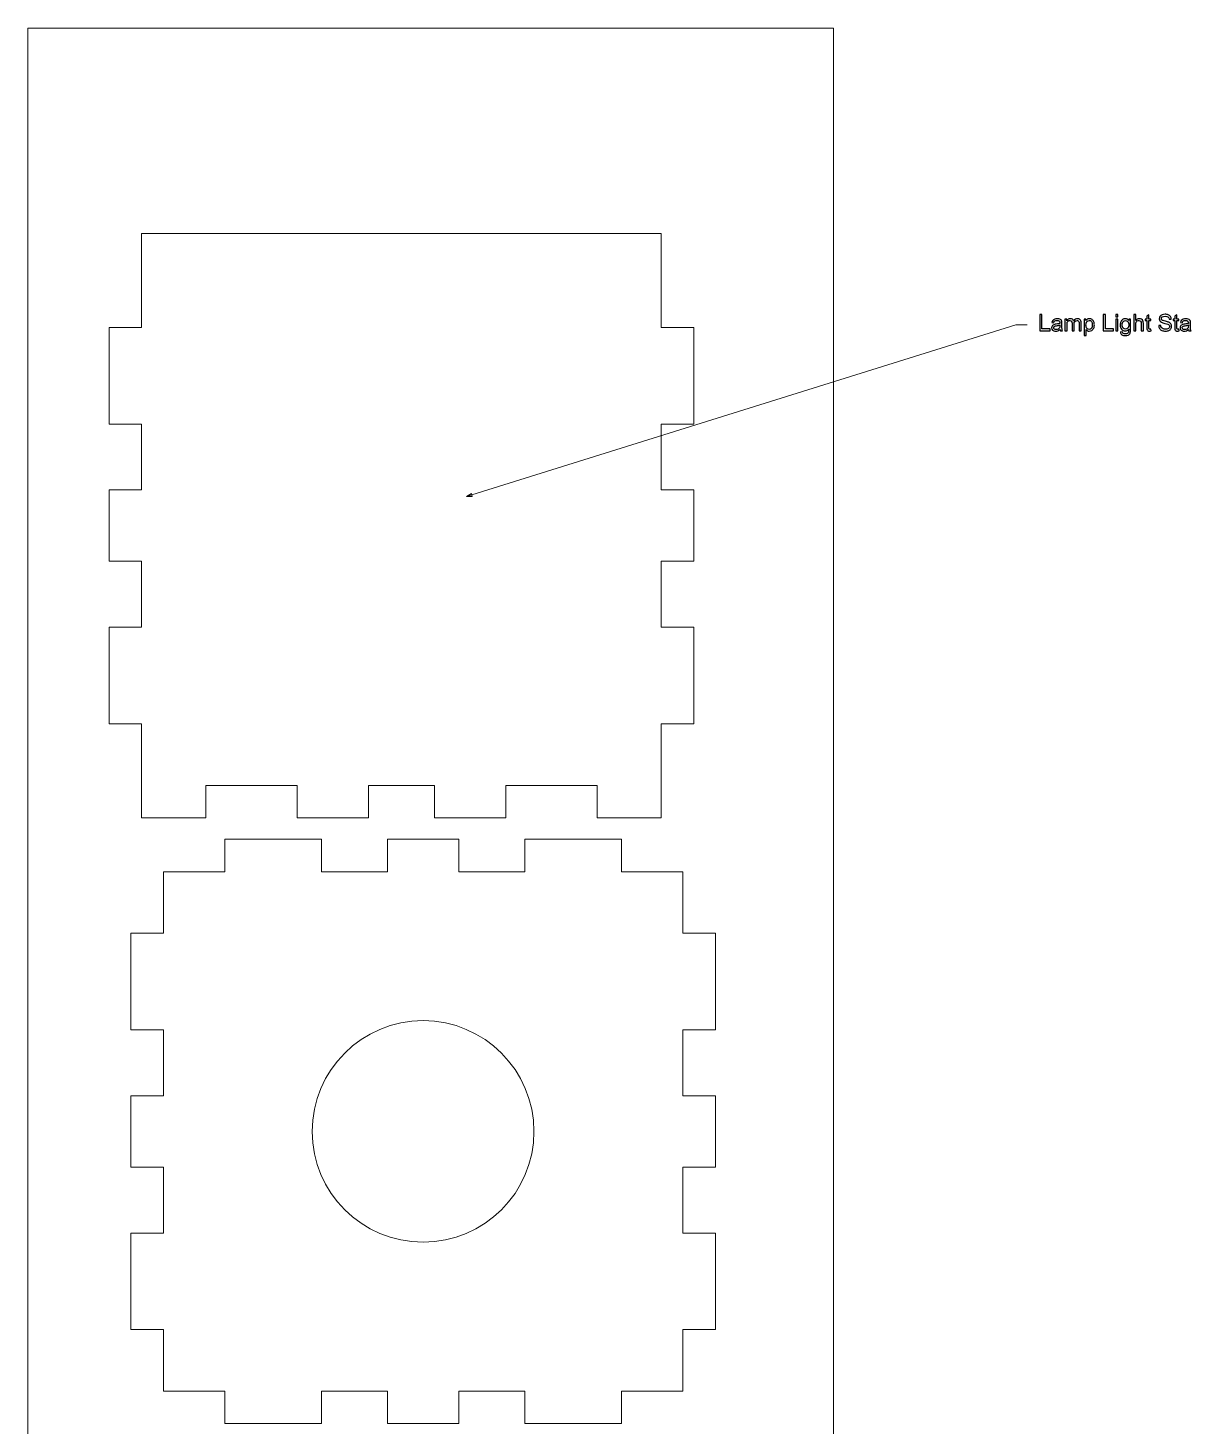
# Model space of a CAD drawing. Header units: inches. Extents: x -60.4 to -14.9, y -20.3 to 14.1.
# Drawn here: x -46.51 to -38.04, y 3.89 to 14.07 of the extents above; entities that cross this region are included whole.
import ezdxf

# ---------------------------------------------------------------- set-up
doc = ezdxf.new("R2010")
doc.units = ezdxf.units.IN
doc.header["$MEASUREMENT"] = 0
doc.layers.add('Master Desktop', color=7, linetype='Continuous', plot=False)

msp = doc.modelspace()

# ---------------------------------------------------------------- linework, layer by layer
at = {"layer": 'Master Desktop', "lineweight": 9}
msp.add_lwpolyline([(-46.51, -9.213), (-40.643, -9.213), (-40.643, 14.072), (-46.51, 14.072), (-46.51, -9.213)], close=True, dxfattribs=at)
for points, knots in [([(-45.214, 12.575), (-45.214, 12.575), (-45.682, 12.575), (-45.682, 12.575), (-45.682, 12.575), (-45.682, 12.575), (-45.682, 11.891), (-45.682, 11.891), (-45.682, 11.891), (-45.682, 11.891), (-45.918, 11.891), (-45.918, 11.891), (-45.918, 11.891), (-45.918, 11.891), (-45.918, 11.187), (-45.918, 11.187), (-45.918, 11.187), (-45.918, 11.187), (-45.682, 11.187), (-45.682, 11.187), (-45.682, 11.187), (-45.682, 11.187), (-45.682, 10.707), (-45.682, 10.707), (-45.682, 10.707), (-45.682, 10.707), (-45.918, 10.707), (-45.918, 10.707), (-45.918, 10.707), (-45.918, 10.707), (-45.918, 10.187), (-45.918, 10.187), (-45.918, 10.187), (-45.918, 10.187), (-45.682, 10.187), (-45.682, 10.187), (-45.682, 10.187), (-45.682, 10.187), (-45.682, 9.707), (-45.682, 9.707), (-45.682, 9.707), (-45.682, 9.707), (-45.918, 9.707), (-45.918, 9.707), (-45.918, 9.707), (-45.918, 9.707), (-45.918, 9.003), (-45.918, 9.003), (-45.918, 9.003), (-45.918, 9.003), (-45.682, 9.003), (-45.682, 9.003), (-45.682, 9.003), (-45.682, 9.003), (-45.682, 8.319), (-45.682, 8.319), (-45.682, 8.319), (-45.682, 8.319), (-45.214, 8.319), (-45.214, 8.319), (-45.214, 8.319), (-45.214, 8.319), (-45.214, 8.555), (-45.214, 8.555), (-45.214, 8.555), (-45.214, 8.555), (-44.55, 8.555), (-44.55, 8.555), (-44.55, 8.555), (-44.55, 8.555), (-44.55, 8.319), (-44.55, 8.319), (-44.55, 8.319), (-44.55, 8.319), (-44.03, 8.319), (-44.03, 8.319), (-44.03, 8.319), (-44.03, 8.319), (-44.03, 8.555), (-44.03, 8.555), (-44.03, 8.555), (-44.03, 8.555), (-43.55, 8.555), (-43.55, 8.555), (-43.55, 8.555), (-43.55, 8.555), (-43.55, 8.319), (-43.55, 8.319), (-43.55, 8.319), (-43.55, 8.319), (-43.03, 8.319), (-43.03, 8.319), (-43.03, 8.319), (-43.03, 8.319), (-43.03, 8.555), (-43.03, 8.555), (-43.03, 8.555), (-43.03, 8.555), (-42.366, 8.555), (-42.366, 8.555), (-42.366, 8.555), (-42.366, 8.555), (-42.366, 8.319), (-42.366, 8.319), (-42.366, 8.319), (-42.366, 8.319), (-41.898, 8.319), (-41.898, 8.319), (-41.898, 8.319), (-41.898, 8.319), (-41.898, 9.003), (-41.898, 9.003), (-41.898, 9.003), (-41.898, 9.003), (-41.662, 9.003), (-41.662, 9.003), (-41.662, 9.003), (-41.662, 9.003), (-41.662, 9.707), (-41.662, 9.707), (-41.662, 9.707), (-41.662, 9.707), (-41.898, 9.707), (-41.898, 9.707), (-41.898, 9.707), (-41.898, 9.707), (-41.898, 10.187), (-41.898, 10.187), (-41.898, 10.187), (-41.898, 10.187), (-41.662, 10.187), (-41.662, 10.187), (-41.662, 10.187), (-41.662, 10.187), (-41.662, 10.707), (-41.662, 10.707), (-41.662, 10.707), (-41.662, 10.707), (-41.898, 10.707), (-41.898, 10.707), (-41.898, 10.707), (-41.898, 10.707), (-41.898, 11.187), (-41.898, 11.187), (-41.898, 11.187), (-41.898, 11.187), (-41.662, 11.187), (-41.662, 11.187), (-41.662, 11.187), (-41.662, 11.187), (-41.662, 11.891), (-41.662, 11.891), (-41.662, 11.891), (-41.662, 11.891), (-41.898, 11.891), (-41.898, 11.891), (-41.898, 11.891), (-41.898, 11.891), (-41.898, 12.575), (-41.898, 12.575), (-41.898, 12.575), (-41.898, 12.575), (-42.366, 12.575), (-42.366, 12.575), (-42.366, 12.575), (-42.366, 12.575), (-45.214, 12.575), (-45.214, 12.575)], [0, 0, 0, 0, 0.023256, 0.023256, 0.023256, 0.023256, 0.046512, 0.046512, 0.046512, 0.046512, 0.069767, 0.069767, 0.069767, 0.069767, 0.093023, 0.093023, 0.093023, 0.093023, 0.116279, 0.116279, 0.116279, 0.116279, 0.139535, 0.139535, 0.139535, 0.139535, 0.162791, 0.162791, 0.162791, 0.162791, 0.186047, 0.186047, 0.186047, 0.186047, 0.209302, 0.209302, 0.209302, 0.209302, 0.232558, 0.232558, 0.232558, 0.232558, 0.255814, 0.255814, 0.255814, 0.255814, 0.27907, 0.27907, 0.27907, 0.27907, 0.302326, 0.302326, 0.302326, 0.302326, 0.325581, 0.325581, 0.325581, 0.325581, 0.348837, 0.348837, 0.348837, 0.348837, 0.372093, 0.372093, 0.372093, 0.372093, 0.395349, 0.395349, 0.395349, 0.395349, 0.418605, 0.418605, 0.418605, 0.418605, 0.44186, 0.44186, 0.44186, 0.44186, 0.465116, 0.465116, 0.465116, 0.465116, 0.488372, 0.488372, 0.488372, 0.488372, 0.511628, 0.511628, 0.511628, 0.511628, 0.534884, 0.534884, 0.534884, 0.534884, 0.55814, 0.55814, 0.55814, 0.55814, 0.581395, 0.581395, 0.581395, 0.581395, 0.604651, 0.604651, 0.604651, 0.604651, 0.627907, 0.627907, 0.627907, 0.627907, 0.651163, 0.651163, 0.651163, 0.651163, 0.674419, 0.674419, 0.674419, 0.674419, 0.697674, 0.697674, 0.697674, 0.697674, 0.72093, 0.72093, 0.72093, 0.72093, 0.744186, 0.744186, 0.744186, 0.744186, 0.767442, 0.767442, 0.767442, 0.767442, 0.790698, 0.790698, 0.790698, 0.790698, 0.813953, 0.813953, 0.813953, 0.813953, 0.837209, 0.837209, 0.837209, 0.837209, 0.860465, 0.860465, 0.860465, 0.860465, 0.883721, 0.883721, 0.883721, 0.883721, 0.906977, 0.906977, 0.906977, 0.906977, 0.930233, 0.930233, 0.930233, 0.930233, 0.953488, 0.953488, 0.953488, 0.953488, 1, 1, 1, 1]), ([(-45.524, 7.926), (-45.524, 7.926), (-45.076, 7.926), (-45.076, 7.926), (-45.076, 7.926), (-45.076, 7.926), (-45.076, 8.162), (-45.076, 8.162), (-45.076, 8.162), (-45.076, 8.162), (-44.372, 8.162), (-44.372, 8.162), (-44.372, 8.162), (-44.372, 8.162), (-44.372, 7.926), (-44.372, 7.926), (-44.372, 7.926), (-44.372, 7.926), (-43.892, 7.926), (-43.892, 7.926), (-43.892, 7.926), (-43.892, 7.926), (-43.892, 8.162), (-43.892, 8.162), (-43.892, 8.162), (-43.892, 8.162), (-43.372, 8.162), (-43.372, 8.162), (-43.372, 8.162), (-43.372, 8.162), (-43.372, 7.926), (-43.372, 7.926), (-43.372, 7.926), (-43.372, 7.926), (-42.892, 7.926), (-42.892, 7.926), (-42.892, 7.926), (-42.892, 7.926), (-42.892, 8.162), (-42.892, 8.162), (-42.892, 8.162), (-42.892, 8.162), (-42.188, 8.162), (-42.188, 8.162), (-42.188, 8.162), (-42.188, 8.162), (-42.188, 7.926), (-42.188, 7.926), (-42.188, 7.926), (-42.188, 7.926), (-41.74, 7.926), (-41.74, 7.926), (-41.74, 7.926), (-41.74, 7.926), (-41.74, 7.478), (-41.74, 7.478), (-41.74, 7.478), (-41.74, 7.478), (-41.504, 7.478), (-41.504, 7.478), (-41.504, 7.478), (-41.504, 7.478), (-41.504, 6.774), (-41.504, 6.774), (-41.504, 6.774), (-41.504, 6.774), (-41.74, 6.774), (-41.74, 6.774), (-41.74, 6.774), (-41.74, 6.774), (-41.74, 6.294), (-41.74, 6.294), (-41.74, 6.294), (-41.74, 6.294), (-41.504, 6.294), (-41.504, 6.294), (-41.504, 6.294), (-41.504, 6.294), (-41.504, 5.774), (-41.504, 5.774), (-41.504, 5.774), (-41.504, 5.774), (-41.74, 5.774), (-41.74, 5.774), (-41.74, 5.774), (-41.74, 5.774), (-41.74, 5.294), (-41.74, 5.294), (-41.74, 5.294), (-41.74, 5.294), (-41.504, 5.294), (-41.504, 5.294), (-41.504, 5.294), (-41.504, 5.294), (-41.504, 4.59), (-41.504, 4.59), (-41.504, 4.59), (-41.504, 4.59), (-41.74, 4.59), (-41.74, 4.59), (-41.74, 4.59), (-41.74, 4.59), (-41.74, 4.142), (-41.74, 4.142), (-41.74, 4.142), (-41.74, 4.142), (-42.188, 4.142), (-42.188, 4.142), (-42.188, 4.142), (-42.188, 4.142), (-42.188, 3.906), (-42.188, 3.906), (-42.188, 3.906), (-42.188, 3.906), (-42.892, 3.906), (-42.892, 3.906), (-42.892, 3.906), (-42.892, 3.906), (-42.892, 4.142), (-42.892, 4.142), (-42.892, 4.142), (-42.892, 4.142), (-43.372, 4.142), (-43.372, 4.142), (-43.372, 4.142), (-43.372, 4.142), (-43.372, 3.906), (-43.372, 3.906), (-43.372, 3.906), (-43.372, 3.906), (-43.892, 3.906), (-43.892, 3.906), (-43.892, 3.906), (-43.892, 3.906), (-43.892, 4.142), (-43.892, 4.142), (-43.892, 4.142), (-43.892, 4.142), (-44.372, 4.142), (-44.372, 4.142), (-44.372, 4.142), (-44.372, 4.142), (-44.372, 3.906), (-44.372, 3.906), (-44.372, 3.906), (-44.372, 3.906), (-45.076, 3.906), (-45.076, 3.906), (-45.076, 3.906), (-45.076, 3.906), (-45.076, 4.142), (-45.076, 4.142), (-45.076, 4.142), (-45.076, 4.142), (-45.524, 4.142), (-45.524, 4.142), (-45.524, 4.142), (-45.524, 4.142), (-45.524, 4.59), (-45.524, 4.59), (-45.524, 4.59), (-45.524, 4.59), (-45.76, 4.59), (-45.76, 4.59), (-45.76, 4.59), (-45.76, 4.59), (-45.76, 5.294), (-45.76, 5.294), (-45.76, 5.294), (-45.76, 5.294), (-45.524, 5.294), (-45.524, 5.294), (-45.524, 5.294), (-45.524, 5.294), (-45.524, 5.774), (-45.524, 5.774), (-45.524, 5.774), (-45.524, 5.774), (-45.76, 5.774), (-45.76, 5.774), (-45.76, 5.774), (-45.76, 5.774), (-45.76, 6.294), (-45.76, 6.294), (-45.76, 6.294), (-45.76, 6.294), (-45.524, 6.294), (-45.524, 6.294), (-45.524, 6.294), (-45.524, 6.294), (-45.524, 6.774), (-45.524, 6.774), (-45.524, 6.774), (-45.524, 6.774), (-45.76, 6.774), (-45.76, 6.774), (-45.76, 6.774), (-45.76, 6.774), (-45.76, 7.478), (-45.76, 7.478), (-45.76, 7.478), (-45.76, 7.478), (-45.524, 7.478), (-45.524, 7.478), (-45.524, 7.478), (-45.524, 7.478), (-45.524, 7.926), (-45.524, 7.926)], [0, 0, 0, 0, 0.018868, 0.018868, 0.018868, 0.018868, 0.037736, 0.037736, 0.037736, 0.037736, 0.056604, 0.056604, 0.056604, 0.056604, 0.075472, 0.075472, 0.075472, 0.075472, 0.09434, 0.09434, 0.09434, 0.09434, 0.113208, 0.113208, 0.113208, 0.113208, 0.132075, 0.132075, 0.132075, 0.132075, 0.150943, 0.150943, 0.150943, 0.150943, 0.169811, 0.169811, 0.169811, 0.169811, 0.188679, 0.188679, 0.188679, 0.188679, 0.207547, 0.207547, 0.207547, 0.207547, 0.226415, 0.226415, 0.226415, 0.226415, 0.245283, 0.245283, 0.245283, 0.245283, 0.264151, 0.264151, 0.264151, 0.264151, 0.283019, 0.283019, 0.283019, 0.283019, 0.301887, 0.301887, 0.301887, 0.301887, 0.320755, 0.320755, 0.320755, 0.320755, 0.339623, 0.339623, 0.339623, 0.339623, 0.358491, 0.358491, 0.358491, 0.358491, 0.377358, 0.377358, 0.377358, 0.377358, 0.396226, 0.396226, 0.396226, 0.396226, 0.415094, 0.415094, 0.415094, 0.415094, 0.433962, 0.433962, 0.433962, 0.433962, 0.45283, 0.45283, 0.45283, 0.45283, 0.471698, 0.471698, 0.471698, 0.471698, 0.490566, 0.490566, 0.490566, 0.490566, 0.509434, 0.509434, 0.509434, 0.509434, 0.528302, 0.528302, 0.528302, 0.528302, 0.54717, 0.54717, 0.54717, 0.54717, 0.566038, 0.566038, 0.566038, 0.566038, 0.584906, 0.584906, 0.584906, 0.584906, 0.603774, 0.603774, 0.603774, 0.603774, 0.622642, 0.622642, 0.622642, 0.622642, 0.641509, 0.641509, 0.641509, 0.641509, 0.660377, 0.660377, 0.660377, 0.660377, 0.679245, 0.679245, 0.679245, 0.679245, 0.698113, 0.698113, 0.698113, 0.698113, 0.716981, 0.716981, 0.716981, 0.716981, 0.735849, 0.735849, 0.735849, 0.735849, 0.754717, 0.754717, 0.754717, 0.754717, 0.773585, 0.773585, 0.773585, 0.773585, 0.792453, 0.792453, 0.792453, 0.792453, 0.811321, 0.811321, 0.811321, 0.811321, 0.830189, 0.830189, 0.830189, 0.830189, 0.849057, 0.849057, 0.849057, 0.849057, 0.867925, 0.867925, 0.867925, 0.867925, 0.886792, 0.886792, 0.886792, 0.886792, 0.90566, 0.90566, 0.90566, 0.90566, 0.924528, 0.924528, 0.924528, 0.924528, 0.943396, 0.943396, 0.943396, 0.943396, 0.962264, 0.962264, 0.962264, 0.962264, 1, 1, 1, 1]), ([(-42.825, 6.034), (-42.825, 6.479), (-43.187, 6.841), (-43.632, 6.841), (-43.632, 6.841), (-44.078, 6.841), (-44.44, 6.479), (-44.44, 6.034), (-44.44, 6.034), (-44.44, 5.588), (-44.078, 5.227), (-43.632, 5.227), (-43.632, 5.227), (-43.187, 5.227), (-42.825, 5.588), (-42.825, 6.034), (-42.825, 6.034), (-42.825, 6.034), (-42.825, 6.034)], [0, 0, 0, 0, 0.2, 0.2, 0.2, 0.2, 0.4, 0.4, 0.4, 0.4, 0.6, 0.6, 0.6, 0.6, 1, 1, 1, 1.000004, 1.000004, 1.000004, 1.000004])]:
    msp.add_open_spline(points, degree=3, knots=knots, dxfattribs=at)
at = {"layer": 'Master Desktop', "color": 155}
for points, knots in [([(-39.142, 11.866), (-39.142, 11.866), (-39.142, 11.985), (-39.142, 11.985), (-39.142, 11.985), (-39.142, 11.985), (-39.126, 11.985), (-39.126, 11.985), (-39.126, 11.985), (-39.126, 11.985), (-39.126, 11.88), (-39.126, 11.88), (-39.126, 11.88), (-39.126, 11.88), (-39.067, 11.88), (-39.067, 11.88), (-39.067, 11.88), (-39.067, 11.88), (-39.067, 11.866), (-39.067, 11.866), (-39.067, 11.866), (-39.067, 11.866), (-39.142, 11.866), (-39.142, 11.866)], [0, 0, 0, 0, 0.142857, 0.142857, 0.142857, 0.142857, 0.285714, 0.285714, 0.285714, 0.285714, 0.428571, 0.428571, 0.428571, 0.428571, 0.571429, 0.571429, 0.571429, 0.571429, 0.714286, 0.714286, 0.714286, 0.714286, 1, 1, 1, 1]), ([(-38.994, 11.876), (-38.999, 11.872), (-39.005, 11.868), (-39.01, 11.867), (-39.01, 11.867), (-39.015, 11.865), (-39.02, 11.864), (-39.026, 11.864), (-39.026, 11.864), (-39.035, 11.864), (-39.043, 11.866), (-39.048, 11.871), (-39.048, 11.871), (-39.053, 11.875), (-39.055, 11.881), (-39.055, 11.888), (-39.055, 11.888), (-39.055, 11.893), (-39.054, 11.896), (-39.052, 11.9), (-39.052, 11.9), (-39.051, 11.903), (-39.048, 11.906), (-39.045, 11.908), (-39.045, 11.908), (-39.042, 11.91), (-39.038, 11.912), (-39.034, 11.913), (-39.034, 11.913), (-39.031, 11.914), (-39.027, 11.915), (-39.021, 11.915), (-39.021, 11.915), (-39.009, 11.917), (-39.001, 11.918), (-38.995, 11.92), (-38.995, 11.92), (-38.995, 11.922), (-38.995, 11.924), (-38.995, 11.924), (-38.995, 11.924), (-38.995, 11.93), (-38.996, 11.934), (-38.999, 11.937), (-38.999, 11.937), (-39.003, 11.94), (-39.009, 11.942), (-39.016, 11.942), (-39.016, 11.942), (-39.023, 11.942), (-39.028, 11.94), (-39.031, 11.938), (-39.031, 11.938), (-39.035, 11.936), (-39.037, 11.931), (-39.039, 11.925), (-39.039, 11.925), (-39.039, 11.925), (-39.053, 11.927), (-39.053, 11.927), (-39.053, 11.927), (-39.052, 11.933), (-39.049, 11.938), (-39.046, 11.942), (-39.046, 11.942), (-39.043, 11.946), (-39.039, 11.949), (-39.033, 11.951), (-39.033, 11.951), (-39.028, 11.953), (-39.021, 11.954), (-39.014, 11.954), (-39.014, 11.954), (-39.006, 11.954), (-39, 11.953), (-38.996, 11.951), (-38.996, 11.951), (-38.991, 11.95), (-38.988, 11.947), (-38.985, 11.945), (-38.985, 11.945), (-38.983, 11.942), (-38.982, 11.939), (-38.981, 11.935), (-38.981, 11.935), (-38.98, 11.932), (-38.98, 11.928), (-38.98, 11.921), (-38.98, 11.921), (-38.98, 11.921), (-38.98, 11.902), (-38.98, 11.902), (-38.98, 11.902), (-38.98, 11.888), (-38.98, 11.88), (-38.979, 11.876), (-38.979, 11.876), (-38.979, 11.872), (-38.977, 11.869), (-38.976, 11.866), (-38.976, 11.866), (-38.976, 11.866), (-38.991, 11.866), (-38.991, 11.866), (-38.991, 11.866), (-38.992, 11.869), (-38.993, 11.872), (-38.994, 11.876)], [0, 0, 0, 0, 0.035714, 0.035714, 0.035714, 0.035714, 0.071429, 0.071429, 0.071429, 0.071429, 0.107143, 0.107143, 0.107143, 0.107143, 0.142857, 0.142857, 0.142857, 0.142857, 0.178571, 0.178571, 0.178571, 0.178571, 0.214286, 0.214286, 0.214286, 0.214286, 0.25, 0.25, 0.25, 0.25, 0.285714, 0.285714, 0.285714, 0.285714, 0.321429, 0.321429, 0.321429, 0.321429, 0.357143, 0.357143, 0.357143, 0.357143, 0.392857, 0.392857, 0.392857, 0.392857, 0.428571, 0.428571, 0.428571, 0.428571, 0.464286, 0.464286, 0.464286, 0.464286, 0.5, 0.5, 0.5, 0.5, 0.535714, 0.535714, 0.535714, 0.535714, 0.571429, 0.571429, 0.571429, 0.571429, 0.607143, 0.607143, 0.607143, 0.607143, 0.642857, 0.642857, 0.642857, 0.642857, 0.678571, 0.678571, 0.678571, 0.678571, 0.714286, 0.714286, 0.714286, 0.714286, 0.75, 0.75, 0.75, 0.75, 0.785714, 0.785714, 0.785714, 0.785714, 0.821429, 0.821429, 0.821429, 0.821429, 0.857143, 0.857143, 0.857143, 0.857143, 0.892857, 0.892857, 0.892857, 0.892857, 0.928571, 0.928571, 0.928571, 0.928571, 1, 1, 1, 1]), ([(-38.958, 11.866), (-38.958, 11.866), (-38.958, 11.952), (-38.958, 11.952), (-38.958, 11.952), (-38.958, 11.952), (-38.944, 11.952), (-38.944, 11.952), (-38.944, 11.952), (-38.944, 11.952), (-38.944, 11.94), (-38.944, 11.94), (-38.944, 11.94), (-38.942, 11.944), (-38.938, 11.947), (-38.934, 11.95), (-38.934, 11.95), (-38.929, 11.953), (-38.924, 11.954), (-38.918, 11.954), (-38.918, 11.954), (-38.912, 11.954), (-38.907, 11.953), (-38.903, 11.95), (-38.903, 11.95), (-38.899, 11.947), (-38.896, 11.944), (-38.894, 11.939), (-38.894, 11.939), (-38.887, 11.949), (-38.878, 11.954), (-38.867, 11.954), (-38.867, 11.954), (-38.859, 11.954), (-38.852, 11.952), (-38.847, 11.947), (-38.847, 11.947), (-38.843, 11.942), (-38.84, 11.935), (-38.84, 11.925), (-38.84, 11.925), (-38.84, 11.925), (-38.84, 11.866), (-38.84, 11.866), (-38.84, 11.866), (-38.84, 11.866), (-38.855, 11.866), (-38.855, 11.866), (-38.855, 11.866), (-38.855, 11.866), (-38.855, 11.92), (-38.855, 11.92), (-38.855, 11.92), (-38.855, 11.926), (-38.855, 11.93), (-38.856, 11.933), (-38.856, 11.933), (-38.857, 11.935), (-38.859, 11.937), (-38.862, 11.939), (-38.862, 11.939), (-38.864, 11.94), (-38.867, 11.941), (-38.87, 11.941), (-38.87, 11.941), (-38.877, 11.941), (-38.882, 11.939), (-38.886, 11.935), (-38.886, 11.935), (-38.89, 11.931), (-38.892, 11.925), (-38.892, 11.916), (-38.892, 11.916), (-38.892, 11.916), (-38.892, 11.866), (-38.892, 11.866), (-38.892, 11.866), (-38.892, 11.866), (-38.906, 11.866), (-38.906, 11.866), (-38.906, 11.866), (-38.906, 11.866), (-38.906, 11.922), (-38.906, 11.922), (-38.906, 11.922), (-38.906, 11.928), (-38.908, 11.933), (-38.91, 11.936), (-38.91, 11.936), (-38.912, 11.94), (-38.916, 11.941), (-38.922, 11.941), (-38.922, 11.941), (-38.926, 11.941), (-38.93, 11.94), (-38.933, 11.938), (-38.933, 11.938), (-38.937, 11.936), (-38.939, 11.933), (-38.941, 11.928), (-38.941, 11.928), (-38.942, 11.924), (-38.943, 11.918), (-38.943, 11.91), (-38.943, 11.91), (-38.943, 11.91), (-38.943, 11.866), (-38.943, 11.866), (-38.943, 11.866), (-38.943, 11.866), (-38.958, 11.866), (-38.958, 11.866)], [0, 0, 0, 0, 0.034483, 0.034483, 0.034483, 0.034483, 0.068966, 0.068966, 0.068966, 0.068966, 0.103448, 0.103448, 0.103448, 0.103448, 0.137931, 0.137931, 0.137931, 0.137931, 0.172414, 0.172414, 0.172414, 0.172414, 0.206897, 0.206897, 0.206897, 0.206897, 0.241379, 0.241379, 0.241379, 0.241379, 0.275862, 0.275862, 0.275862, 0.275862, 0.310345, 0.310345, 0.310345, 0.310345, 0.344828, 0.344828, 0.344828, 0.344828, 0.37931, 0.37931, 0.37931, 0.37931, 0.413793, 0.413793, 0.413793, 0.413793, 0.448276, 0.448276, 0.448276, 0.448276, 0.482759, 0.482759, 0.482759, 0.482759, 0.517241, 0.517241, 0.517241, 0.517241, 0.551724, 0.551724, 0.551724, 0.551724, 0.586207, 0.586207, 0.586207, 0.586207, 0.62069, 0.62069, 0.62069, 0.62069, 0.655172, 0.655172, 0.655172, 0.655172, 0.689655, 0.689655, 0.689655, 0.689655, 0.724138, 0.724138, 0.724138, 0.724138, 0.758621, 0.758621, 0.758621, 0.758621, 0.793103, 0.793103, 0.793103, 0.793103, 0.827586, 0.827586, 0.827586, 0.827586, 0.862069, 0.862069, 0.862069, 0.862069, 0.896552, 0.896552, 0.896552, 0.896552, 0.931034, 0.931034, 0.931034, 0.931034, 1, 1, 1, 1]), ([(-38.819, 11.832), (-38.819, 11.832), (-38.819, 11.952), (-38.819, 11.952), (-38.819, 11.952), (-38.819, 11.952), (-38.805, 11.952), (-38.805, 11.952), (-38.805, 11.952), (-38.805, 11.952), (-38.805, 11.941), (-38.805, 11.941), (-38.805, 11.941), (-38.802, 11.945), (-38.799, 11.948), (-38.795, 11.951), (-38.795, 11.951), (-38.791, 11.953), (-38.786, 11.954), (-38.78, 11.954), (-38.78, 11.954), (-38.773, 11.954), (-38.767, 11.952), (-38.761, 11.948), (-38.761, 11.948), (-38.755, 11.944), (-38.751, 11.939), (-38.748, 11.932), (-38.748, 11.932), (-38.745, 11.925), (-38.744, 11.918), (-38.744, 11.909), (-38.744, 11.909), (-38.744, 11.901), (-38.745, 11.893), (-38.749, 11.886), (-38.749, 11.886), (-38.752, 11.879), (-38.756, 11.873), (-38.762, 11.869), (-38.762, 11.869), (-38.768, 11.866), (-38.775, 11.864), (-38.781, 11.864), (-38.781, 11.864), (-38.786, 11.864), (-38.791, 11.865), (-38.795, 11.867), (-38.795, 11.867), (-38.798, 11.869), (-38.802, 11.871), (-38.804, 11.875), (-38.804, 11.875), (-38.804, 11.875), (-38.804, 11.832), (-38.804, 11.832), (-38.804, 11.832), (-38.804, 11.832), (-38.819, 11.832), (-38.819, 11.832)], [0, 0, 0, 0, 0.0625, 0.0625, 0.0625, 0.0625, 0.125, 0.125, 0.125, 0.125, 0.1875, 0.1875, 0.1875, 0.1875, 0.25, 0.25, 0.25, 0.25, 0.3125, 0.3125, 0.3125, 0.3125, 0.375, 0.375, 0.375, 0.375, 0.4375, 0.4375, 0.4375, 0.4375, 0.5, 0.5, 0.5, 0.5, 0.5625, 0.5625, 0.5625, 0.5625, 0.625, 0.625, 0.625, 0.625, 0.6875, 0.6875, 0.6875, 0.6875, 0.75, 0.75, 0.75, 0.75, 0.8125, 0.8125, 0.8125, 0.8125, 0.875, 0.875, 0.875, 0.875, 1, 1, 1, 1]), ([(-38.805, 11.908), (-38.805, 11.897), (-38.803, 11.889), (-38.799, 11.884), (-38.799, 11.884), (-38.794, 11.878), (-38.789, 11.876), (-38.782, 11.876), (-38.782, 11.876), (-38.776, 11.876), (-38.77, 11.878), (-38.766, 11.884), (-38.766, 11.884), (-38.761, 11.889), (-38.759, 11.898), (-38.759, 11.909), (-38.759, 11.909), (-38.759, 11.92), (-38.761, 11.929), (-38.766, 11.934), (-38.766, 11.934), (-38.77, 11.94), (-38.776, 11.942), (-38.782, 11.942), (-38.782, 11.942), (-38.788, 11.942), (-38.794, 11.939), (-38.798, 11.934), (-38.798, 11.934), (-38.803, 11.928), (-38.805, 11.919), (-38.805, 11.908)], [0, 0, 0, 0, 0.111111, 0.111111, 0.111111, 0.111111, 0.222222, 0.222222, 0.222222, 0.222222, 0.333333, 0.333333, 0.333333, 0.333333, 0.444444, 0.444444, 0.444444, 0.444444, 0.555556, 0.555556, 0.555556, 0.555556, 0.666667, 0.666667, 0.666667, 0.666667, 0.777778, 0.777778, 0.777778, 0.777778, 1, 1, 1, 1]), ([(-38.679, 11.866), (-38.679, 11.866), (-38.679, 11.985), (-38.679, 11.985), (-38.679, 11.985), (-38.679, 11.985), (-38.663, 11.985), (-38.663, 11.985), (-38.663, 11.985), (-38.663, 11.985), (-38.663, 11.88), (-38.663, 11.88), (-38.663, 11.88), (-38.663, 11.88), (-38.604, 11.88), (-38.604, 11.88), (-38.604, 11.88), (-38.604, 11.88), (-38.604, 11.866), (-38.604, 11.866), (-38.604, 11.866), (-38.604, 11.866), (-38.679, 11.866), (-38.679, 11.866)], [0, 0, 0, 0, 0.142857, 0.142857, 0.142857, 0.142857, 0.285714, 0.285714, 0.285714, 0.285714, 0.428571, 0.428571, 0.428571, 0.428571, 0.571429, 0.571429, 0.571429, 0.571429, 0.714286, 0.714286, 0.714286, 0.714286, 1, 1, 1, 1]), ([(-38.587, 11.968), (-38.587, 11.968), (-38.587, 11.985), (-38.587, 11.985), (-38.587, 11.985), (-38.587, 11.985), (-38.572, 11.985), (-38.572, 11.985), (-38.572, 11.985), (-38.572, 11.985), (-38.572, 11.968), (-38.572, 11.968), (-38.572, 11.968), (-38.572, 11.968), (-38.587, 11.968), (-38.587, 11.968)], [0, 0, 0, 0, 0.2, 0.2, 0.2, 0.2, 0.4, 0.4, 0.4, 0.4, 0.6, 0.6, 0.6, 0.6, 1, 1, 1, 1]), ([(-38.587, 11.866), (-38.587, 11.866), (-38.587, 11.952), (-38.587, 11.952), (-38.587, 11.952), (-38.587, 11.952), (-38.572, 11.952), (-38.572, 11.952), (-38.572, 11.952), (-38.572, 11.952), (-38.572, 11.866), (-38.572, 11.866), (-38.572, 11.866), (-38.572, 11.866), (-38.587, 11.866), (-38.587, 11.866)], [0, 0, 0, 0, 0.2, 0.2, 0.2, 0.2, 0.4, 0.4, 0.4, 0.4, 0.6, 0.6, 0.6, 0.6, 1, 1, 1, 1]), ([(-38.553, 11.858), (-38.553, 11.858), (-38.539, 11.856), (-38.539, 11.856), (-38.539, 11.856), (-38.538, 11.852), (-38.536, 11.849), (-38.534, 11.847), (-38.534, 11.847), (-38.53, 11.844), (-38.525, 11.843), (-38.519, 11.843), (-38.519, 11.843), (-38.512, 11.843), (-38.507, 11.844), (-38.503, 11.847), (-38.503, 11.847), (-38.499, 11.849), (-38.497, 11.853), (-38.496, 11.858), (-38.496, 11.858), (-38.495, 11.861), (-38.494, 11.867), (-38.494, 11.877), (-38.494, 11.877), (-38.501, 11.869), (-38.509, 11.866), (-38.518, 11.866), (-38.518, 11.866), (-38.53, 11.866), (-38.54, 11.87), (-38.546, 11.878), (-38.546, 11.878), (-38.553, 11.887), (-38.556, 11.897), (-38.556, 11.909), (-38.556, 11.909), (-38.556, 11.917), (-38.554, 11.925), (-38.551, 11.932), (-38.551, 11.932), (-38.548, 11.939), (-38.544, 11.944), (-38.538, 11.948), (-38.538, 11.948), (-38.533, 11.952), (-38.526, 11.954), (-38.518, 11.954), (-38.518, 11.954), (-38.508, 11.954), (-38.5, 11.95), (-38.493, 11.941), (-38.493, 11.941), (-38.493, 11.941), (-38.493, 11.952), (-38.493, 11.952), (-38.493, 11.952), (-38.493, 11.952), (-38.48, 11.952), (-38.48, 11.952), (-38.48, 11.952), (-38.48, 11.952), (-38.48, 11.877), (-38.48, 11.877), (-38.48, 11.877), (-38.48, 11.864), (-38.481, 11.854), (-38.484, 11.849), (-38.484, 11.849), (-38.486, 11.843), (-38.491, 11.839), (-38.497, 11.835), (-38.497, 11.835), (-38.503, 11.832), (-38.51, 11.831), (-38.519, 11.831), (-38.519, 11.831), (-38.529, 11.831), (-38.537, 11.833), (-38.544, 11.837), (-38.544, 11.837), (-38.55, 11.842), (-38.553, 11.849), (-38.553, 11.858)], [0, 0, 0, 0, 0.045455, 0.045455, 0.045455, 0.045455, 0.090909, 0.090909, 0.090909, 0.090909, 0.136364, 0.136364, 0.136364, 0.136364, 0.181818, 0.181818, 0.181818, 0.181818, 0.227273, 0.227273, 0.227273, 0.227273, 0.272727, 0.272727, 0.272727, 0.272727, 0.318182, 0.318182, 0.318182, 0.318182, 0.363636, 0.363636, 0.363636, 0.363636, 0.409091, 0.409091, 0.409091, 0.409091, 0.454545, 0.454545, 0.454545, 0.454545, 0.5, 0.5, 0.5, 0.5, 0.545455, 0.545455, 0.545455, 0.545455, 0.590909, 0.590909, 0.590909, 0.590909, 0.636364, 0.636364, 0.636364, 0.636364, 0.681818, 0.681818, 0.681818, 0.681818, 0.727273, 0.727273, 0.727273, 0.727273, 0.772727, 0.772727, 0.772727, 0.772727, 0.818182, 0.818182, 0.818182, 0.818182, 0.863636, 0.863636, 0.863636, 0.863636, 0.909091, 0.909091, 0.909091, 0.909091, 1, 1, 1, 1]), ([(-38.541, 11.91), (-38.541, 11.899), (-38.539, 11.891), (-38.534, 11.886), (-38.534, 11.886), (-38.53, 11.88), (-38.524, 11.878), (-38.517, 11.878), (-38.517, 11.878), (-38.51, 11.878), (-38.505, 11.88), (-38.5, 11.885), (-38.5, 11.885), (-38.496, 11.891), (-38.493, 11.899), (-38.493, 11.91), (-38.493, 11.91), (-38.493, 11.92), (-38.496, 11.928), (-38.5, 11.934), (-38.5, 11.934), (-38.505, 11.939), (-38.511, 11.942), (-38.517, 11.942), (-38.517, 11.942), (-38.524, 11.942), (-38.529, 11.939), (-38.534, 11.934), (-38.534, 11.934), (-38.539, 11.929), (-38.541, 11.921), (-38.541, 11.91)], [0, 0, 0, 0, 0.111111, 0.111111, 0.111111, 0.111111, 0.222222, 0.222222, 0.222222, 0.222222, 0.333333, 0.333333, 0.333333, 0.333333, 0.444444, 0.444444, 0.444444, 0.444444, 0.555556, 0.555556, 0.555556, 0.555556, 0.666667, 0.666667, 0.666667, 0.666667, 0.777778, 0.777778, 0.777778, 0.777778, 1, 1, 1, 1]), ([(-38.457, 11.866), (-38.457, 11.866), (-38.457, 11.985), (-38.457, 11.985), (-38.457, 11.985), (-38.457, 11.985), (-38.443, 11.985), (-38.443, 11.985), (-38.443, 11.985), (-38.443, 11.985), (-38.443, 11.942), (-38.443, 11.942), (-38.443, 11.942), (-38.436, 11.95), (-38.427, 11.954), (-38.417, 11.954), (-38.417, 11.954), (-38.411, 11.954), (-38.405, 11.953), (-38.4, 11.95), (-38.4, 11.95), (-38.396, 11.948), (-38.392, 11.944), (-38.39, 11.94), (-38.39, 11.94), (-38.388, 11.935), (-38.387, 11.929), (-38.387, 11.92), (-38.387, 11.92), (-38.387, 11.92), (-38.387, 11.866), (-38.387, 11.866), (-38.387, 11.866), (-38.387, 11.866), (-38.402, 11.866), (-38.402, 11.866), (-38.402, 11.866), (-38.402, 11.866), (-38.402, 11.92), (-38.402, 11.92), (-38.402, 11.92), (-38.402, 11.928), (-38.403, 11.933), (-38.407, 11.936), (-38.407, 11.936), (-38.41, 11.94), (-38.414, 11.941), (-38.42, 11.941), (-38.42, 11.941), (-38.424, 11.941), (-38.428, 11.94), (-38.432, 11.938), (-38.432, 11.938), (-38.436, 11.936), (-38.439, 11.933), (-38.44, 11.929), (-38.44, 11.929), (-38.442, 11.925), (-38.443, 11.92), (-38.443, 11.913), (-38.443, 11.913), (-38.443, 11.913), (-38.443, 11.866), (-38.443, 11.866), (-38.443, 11.866), (-38.443, 11.866), (-38.457, 11.866), (-38.457, 11.866)], [0, 0, 0, 0, 0.055556, 0.055556, 0.055556, 0.055556, 0.111111, 0.111111, 0.111111, 0.111111, 0.166667, 0.166667, 0.166667, 0.166667, 0.222222, 0.222222, 0.222222, 0.222222, 0.277778, 0.277778, 0.277778, 0.277778, 0.333333, 0.333333, 0.333333, 0.333333, 0.388889, 0.388889, 0.388889, 0.388889, 0.444444, 0.444444, 0.444444, 0.444444, 0.5, 0.5, 0.5, 0.5, 0.555556, 0.555556, 0.555556, 0.555556, 0.611111, 0.611111, 0.611111, 0.611111, 0.666667, 0.666667, 0.666667, 0.666667, 0.722222, 0.722222, 0.722222, 0.722222, 0.777778, 0.777778, 0.777778, 0.777778, 0.833333, 0.833333, 0.833333, 0.833333, 0.888889, 0.888889, 0.888889, 0.888889, 1, 1, 1, 1]), ([(-38.333, 11.879), (-38.333, 11.879), (-38.331, 11.866), (-38.331, 11.866), (-38.331, 11.866), (-38.335, 11.865), (-38.339, 11.864), (-38.342, 11.864), (-38.342, 11.864), (-38.347, 11.864), (-38.351, 11.865), (-38.354, 11.867), (-38.354, 11.867), (-38.357, 11.869), (-38.359, 11.871), (-38.36, 11.874), (-38.36, 11.874), (-38.362, 11.876), (-38.362, 11.882), (-38.362, 11.891), (-38.362, 11.891), (-38.362, 11.891), (-38.362, 11.941), (-38.362, 11.941), (-38.362, 11.941), (-38.362, 11.941), (-38.373, 11.941), (-38.373, 11.941), (-38.373, 11.941), (-38.373, 11.941), (-38.373, 11.952), (-38.373, 11.952), (-38.373, 11.952), (-38.373, 11.952), (-38.362, 11.952), (-38.362, 11.952), (-38.362, 11.952), (-38.362, 11.952), (-38.362, 11.973), (-38.362, 11.973), (-38.362, 11.973), (-38.362, 11.973), (-38.348, 11.982), (-38.348, 11.982), (-38.348, 11.982), (-38.348, 11.982), (-38.348, 11.952), (-38.348, 11.952), (-38.348, 11.952), (-38.348, 11.952), (-38.333, 11.952), (-38.333, 11.952), (-38.333, 11.952), (-38.333, 11.952), (-38.333, 11.941), (-38.333, 11.941), (-38.333, 11.941), (-38.333, 11.941), (-38.348, 11.941), (-38.348, 11.941), (-38.348, 11.941), (-38.348, 11.941), (-38.348, 11.89), (-38.348, 11.89), (-38.348, 11.89), (-38.348, 11.886), (-38.347, 11.883), (-38.347, 11.882), (-38.347, 11.882), (-38.346, 11.881), (-38.345, 11.88), (-38.344, 11.879), (-38.344, 11.879), (-38.343, 11.878), (-38.341, 11.878), (-38.339, 11.878), (-38.339, 11.878), (-38.338, 11.878), (-38.336, 11.878), (-38.333, 11.879)], [0, 0, 0, 0, 0.047619, 0.047619, 0.047619, 0.047619, 0.095238, 0.095238, 0.095238, 0.095238, 0.142857, 0.142857, 0.142857, 0.142857, 0.190476, 0.190476, 0.190476, 0.190476, 0.238095, 0.238095, 0.238095, 0.238095, 0.285714, 0.285714, 0.285714, 0.285714, 0.333333, 0.333333, 0.333333, 0.333333, 0.380952, 0.380952, 0.380952, 0.380952, 0.428571, 0.428571, 0.428571, 0.428571, 0.47619, 0.47619, 0.47619, 0.47619, 0.52381, 0.52381, 0.52381, 0.52381, 0.571429, 0.571429, 0.571429, 0.571429, 0.619048, 0.619048, 0.619048, 0.619048, 0.666667, 0.666667, 0.666667, 0.666667, 0.714286, 0.714286, 0.714286, 0.714286, 0.761905, 0.761905, 0.761905, 0.761905, 0.809524, 0.809524, 0.809524, 0.809524, 0.857143, 0.857143, 0.857143, 0.857143, 0.904762, 0.904762, 0.904762, 0.904762, 1, 1, 1, 1]), ([(-38.275, 11.904), (-38.275, 11.904), (-38.261, 11.905), (-38.261, 11.905), (-38.261, 11.905), (-38.26, 11.899), (-38.258, 11.894), (-38.256, 11.89), (-38.256, 11.89), (-38.253, 11.887), (-38.249, 11.883), (-38.244, 11.881), (-38.244, 11.881), (-38.238, 11.879), (-38.232, 11.878), (-38.225, 11.878), (-38.225, 11.878), (-38.219, 11.878), (-38.214, 11.878), (-38.209, 11.88), (-38.209, 11.88), (-38.205, 11.882), (-38.201, 11.885), (-38.199, 11.888), (-38.199, 11.888), (-38.197, 11.891), (-38.196, 11.894), (-38.196, 11.898), (-38.196, 11.898), (-38.196, 11.902), (-38.197, 11.905), (-38.199, 11.908), (-38.199, 11.908), (-38.201, 11.91), (-38.205, 11.913), (-38.21, 11.915), (-38.21, 11.915), (-38.213, 11.916), (-38.22, 11.918), (-38.231, 11.92), (-38.231, 11.92), (-38.242, 11.923), (-38.25, 11.926), (-38.254, 11.928), (-38.254, 11.928), (-38.26, 11.931), (-38.264, 11.935), (-38.267, 11.939), (-38.267, 11.939), (-38.27, 11.943), (-38.271, 11.948), (-38.271, 11.954), (-38.271, 11.954), (-38.271, 11.96), (-38.269, 11.966), (-38.266, 11.971), (-38.266, 11.971), (-38.262, 11.976), (-38.257, 11.98), (-38.251, 11.983), (-38.251, 11.983), (-38.244, 11.986), (-38.237, 11.987), (-38.229, 11.987), (-38.229, 11.987), (-38.22, 11.987), (-38.212, 11.985), (-38.206, 11.983), (-38.206, 11.983), (-38.199, 11.98), (-38.194, 11.976), (-38.19, 11.97), (-38.19, 11.97), (-38.186, 11.964), (-38.184, 11.958), (-38.184, 11.951), (-38.184, 11.951), (-38.184, 11.951), (-38.199, 11.95), (-38.199, 11.95), (-38.199, 11.95), (-38.2, 11.958), (-38.203, 11.963), (-38.208, 11.967), (-38.208, 11.967), (-38.212, 11.971), (-38.219, 11.973), (-38.228, 11.973), (-38.228, 11.973), (-38.238, 11.973), (-38.245, 11.971), (-38.249, 11.968), (-38.249, 11.968), (-38.254, 11.964), (-38.256, 11.96), (-38.256, 11.955), (-38.256, 11.955), (-38.256, 11.951), (-38.254, 11.947), (-38.251, 11.944), (-38.251, 11.944), (-38.248, 11.942), (-38.24, 11.939), (-38.227, 11.936), (-38.227, 11.936), (-38.214, 11.933), (-38.206, 11.93), (-38.201, 11.928), (-38.201, 11.928), (-38.194, 11.925), (-38.189, 11.921), (-38.186, 11.916), (-38.186, 11.916), (-38.182, 11.911), (-38.181, 11.906), (-38.181, 11.899), (-38.181, 11.899), (-38.181, 11.893), (-38.182, 11.887), (-38.186, 11.881), (-38.186, 11.881), (-38.19, 11.876), (-38.195, 11.871), (-38.202, 11.868), (-38.202, 11.868), (-38.208, 11.865), (-38.216, 11.864), (-38.225, 11.864), (-38.225, 11.864), (-38.235, 11.864), (-38.244, 11.865), (-38.252, 11.868), (-38.252, 11.868), (-38.259, 11.871), (-38.265, 11.876), (-38.269, 11.882), (-38.269, 11.882), (-38.273, 11.889), (-38.275, 11.896), (-38.275, 11.904)], [0, 0, 0, 0, 0.027778, 0.027778, 0.027778, 0.027778, 0.055556, 0.055556, 0.055556, 0.055556, 0.083333, 0.083333, 0.083333, 0.083333, 0.111111, 0.111111, 0.111111, 0.111111, 0.138889, 0.138889, 0.138889, 0.138889, 0.166667, 0.166667, 0.166667, 0.166667, 0.194444, 0.194444, 0.194444, 0.194444, 0.222222, 0.222222, 0.222222, 0.222222, 0.25, 0.25, 0.25, 0.25, 0.277778, 0.277778, 0.277778, 0.277778, 0.305556, 0.305556, 0.305556, 0.305556, 0.333333, 0.333333, 0.333333, 0.333333, 0.361111, 0.361111, 0.361111, 0.361111, 0.388889, 0.388889, 0.388889, 0.388889, 0.416667, 0.416667, 0.416667, 0.416667, 0.444444, 0.444444, 0.444444, 0.444444, 0.472222, 0.472222, 0.472222, 0.472222, 0.5, 0.5, 0.5, 0.5, 0.527778, 0.527778, 0.527778, 0.527778, 0.555556, 0.555556, 0.555556, 0.555556, 0.583333, 0.583333, 0.583333, 0.583333, 0.611111, 0.611111, 0.611111, 0.611111, 0.638889, 0.638889, 0.638889, 0.638889, 0.666667, 0.666667, 0.666667, 0.666667, 0.694444, 0.694444, 0.694444, 0.694444, 0.722222, 0.722222, 0.722222, 0.722222, 0.75, 0.75, 0.75, 0.75, 0.777778, 0.777778, 0.777778, 0.777778, 0.805556, 0.805556, 0.805556, 0.805556, 0.833333, 0.833333, 0.833333, 0.833333, 0.861111, 0.861111, 0.861111, 0.861111, 0.888889, 0.888889, 0.888889, 0.888889, 0.916667, 0.916667, 0.916667, 0.916667, 0.944444, 0.944444, 0.944444, 0.944444, 1, 1, 1, 1]), ([(-38.129, 11.879), (-38.129, 11.879), (-38.127, 11.866), (-38.127, 11.866), (-38.127, 11.866), (-38.131, 11.865), (-38.135, 11.864), (-38.138, 11.864), (-38.138, 11.864), (-38.143, 11.864), (-38.148, 11.865), (-38.15, 11.867), (-38.15, 11.867), (-38.153, 11.869), (-38.155, 11.871), (-38.157, 11.874), (-38.157, 11.874), (-38.158, 11.876), (-38.158, 11.882), (-38.158, 11.891), (-38.158, 11.891), (-38.158, 11.891), (-38.158, 11.941), (-38.158, 11.941), (-38.158, 11.941), (-38.158, 11.941), (-38.169, 11.941), (-38.169, 11.941), (-38.169, 11.941), (-38.169, 11.941), (-38.169, 11.952), (-38.169, 11.952), (-38.169, 11.952), (-38.169, 11.952), (-38.158, 11.952), (-38.158, 11.952), (-38.158, 11.952), (-38.158, 11.952), (-38.158, 11.973), (-38.158, 11.973), (-38.158, 11.973), (-38.158, 11.973), (-38.144, 11.982), (-38.144, 11.982), (-38.144, 11.982), (-38.144, 11.982), (-38.144, 11.952), (-38.144, 11.952), (-38.144, 11.952), (-38.144, 11.952), (-38.129, 11.952), (-38.129, 11.952), (-38.129, 11.952), (-38.129, 11.952), (-38.129, 11.941), (-38.129, 11.941), (-38.129, 11.941), (-38.129, 11.941), (-38.144, 11.941), (-38.144, 11.941), (-38.144, 11.941), (-38.144, 11.941), (-38.144, 11.89), (-38.144, 11.89), (-38.144, 11.89), (-38.144, 11.886), (-38.144, 11.883), (-38.143, 11.882), (-38.143, 11.882), (-38.142, 11.881), (-38.142, 11.88), (-38.14, 11.879), (-38.14, 11.879), (-38.139, 11.878), (-38.138, 11.878), (-38.135, 11.878), (-38.135, 11.878), (-38.134, 11.878), (-38.132, 11.878), (-38.129, 11.879)], [0, 0, 0, 0, 0.047619, 0.047619, 0.047619, 0.047619, 0.095238, 0.095238, 0.095238, 0.095238, 0.142857, 0.142857, 0.142857, 0.142857, 0.190476, 0.190476, 0.190476, 0.190476, 0.238095, 0.238095, 0.238095, 0.238095, 0.285714, 0.285714, 0.285714, 0.285714, 0.333333, 0.333333, 0.333333, 0.333333, 0.380952, 0.380952, 0.380952, 0.380952, 0.428571, 0.428571, 0.428571, 0.428571, 0.47619, 0.47619, 0.47619, 0.47619, 0.52381, 0.52381, 0.52381, 0.52381, 0.571429, 0.571429, 0.571429, 0.571429, 0.619048, 0.619048, 0.619048, 0.619048, 0.666667, 0.666667, 0.666667, 0.666667, 0.714286, 0.714286, 0.714286, 0.714286, 0.761905, 0.761905, 0.761905, 0.761905, 0.809524, 0.809524, 0.809524, 0.809524, 0.857143, 0.857143, 0.857143, 0.857143, 0.904762, 0.904762, 0.904762, 0.904762, 1, 1, 1, 1]), ([(-38.058, 11.876), (-38.064, 11.872), (-38.069, 11.868), (-38.074, 11.867), (-38.074, 11.867), (-38.079, 11.865), (-38.084, 11.864), (-38.09, 11.864), (-38.09, 11.864), (-38.1, 11.864), (-38.107, 11.866), (-38.112, 11.871), (-38.112, 11.871), (-38.117, 11.875), (-38.12, 11.881), (-38.12, 11.888), (-38.12, 11.888), (-38.12, 11.893), (-38.119, 11.896), (-38.117, 11.9), (-38.117, 11.9), (-38.115, 11.903), (-38.112, 11.906), (-38.109, 11.908), (-38.109, 11.908), (-38.106, 11.91), (-38.103, 11.912), (-38.099, 11.913), (-38.099, 11.913), (-38.096, 11.914), (-38.091, 11.915), (-38.086, 11.915), (-38.086, 11.915), (-38.074, 11.917), (-38.065, 11.918), (-38.059, 11.92), (-38.059, 11.92), (-38.059, 11.922), (-38.059, 11.924), (-38.059, 11.924), (-38.059, 11.924), (-38.059, 11.93), (-38.061, 11.934), (-38.063, 11.937), (-38.063, 11.937), (-38.067, 11.94), (-38.073, 11.942), (-38.08, 11.942), (-38.08, 11.942), (-38.087, 11.942), (-38.092, 11.94), (-38.095, 11.938), (-38.095, 11.938), (-38.099, 11.936), (-38.101, 11.931), (-38.103, 11.925), (-38.103, 11.925), (-38.103, 11.925), (-38.117, 11.927), (-38.117, 11.927), (-38.117, 11.927), (-38.116, 11.933), (-38.114, 11.938), (-38.111, 11.942), (-38.111, 11.942), (-38.108, 11.946), (-38.103, 11.949), (-38.098, 11.951), (-38.098, 11.951), (-38.092, 11.953), (-38.085, 11.954), (-38.078, 11.954), (-38.078, 11.954), (-38.071, 11.954), (-38.065, 11.953), (-38.06, 11.951), (-38.06, 11.951), (-38.055, 11.95), (-38.052, 11.947), (-38.05, 11.945), (-38.05, 11.945), (-38.048, 11.942), (-38.046, 11.939), (-38.045, 11.935), (-38.045, 11.935), (-38.045, 11.932), (-38.044, 11.928), (-38.044, 11.921), (-38.044, 11.921), (-38.044, 11.921), (-38.044, 11.902), (-38.044, 11.902), (-38.044, 11.902), (-38.044, 11.888), (-38.044, 11.88), (-38.044, 11.876), (-38.044, 11.876), (-38.043, 11.872), (-38.042, 11.869), (-38.04, 11.866), (-38.04, 11.866), (-38.04, 11.866), (-38.055, 11.866), (-38.055, 11.866), (-38.055, 11.866), (-38.057, 11.869), (-38.058, 11.872), (-38.058, 11.876)], [0, 0, 0, 0, 0.035714, 0.035714, 0.035714, 0.035714, 0.071429, 0.071429, 0.071429, 0.071429, 0.107143, 0.107143, 0.107143, 0.107143, 0.142857, 0.142857, 0.142857, 0.142857, 0.178571, 0.178571, 0.178571, 0.178571, 0.214286, 0.214286, 0.214286, 0.214286, 0.25, 0.25, 0.25, 0.25, 0.285714, 0.285714, 0.285714, 0.285714, 0.321429, 0.321429, 0.321429, 0.321429, 0.357143, 0.357143, 0.357143, 0.357143, 0.392857, 0.392857, 0.392857, 0.392857, 0.428571, 0.428571, 0.428571, 0.428571, 0.464286, 0.464286, 0.464286, 0.464286, 0.5, 0.5, 0.5, 0.5, 0.535714, 0.535714, 0.535714, 0.535714, 0.571429, 0.571429, 0.571429, 0.571429, 0.607143, 0.607143, 0.607143, 0.607143, 0.642857, 0.642857, 0.642857, 0.642857, 0.678571, 0.678571, 0.678571, 0.678571, 0.714286, 0.714286, 0.714286, 0.714286, 0.75, 0.75, 0.75, 0.75, 0.785714, 0.785714, 0.785714, 0.785714, 0.821429, 0.821429, 0.821429, 0.821429, 0.857143, 0.857143, 0.857143, 0.857143, 0.892857, 0.892857, 0.892857, 0.892857, 0.928571, 0.928571, 0.928571, 0.928571, 1, 1, 1, 1]), ([(-38.995, 11.909), (-39, 11.907), (-39.008, 11.905), (-39.019, 11.903), (-39.019, 11.903), (-39.025, 11.903), (-39.029, 11.902), (-39.032, 11.9), (-39.032, 11.9), (-39.034, 11.899), (-39.036, 11.898), (-39.038, 11.896), (-39.038, 11.896), (-39.039, 11.894), (-39.04, 11.891), (-39.04, 11.889), (-39.04, 11.889), (-39.04, 11.885), (-39.038, 11.882), (-39.035, 11.879), (-39.035, 11.879), (-39.032, 11.877), (-39.028, 11.875), (-39.022, 11.875), (-39.022, 11.875), (-39.017, 11.875), (-39.012, 11.876), (-39.007, 11.879), (-39.007, 11.879), (-39.003, 11.881), (-39, 11.885), (-38.997, 11.889), (-38.997, 11.889), (-38.996, 11.892), (-38.995, 11.897), (-38.995, 11.904), (-38.995, 11.904), (-38.995, 11.904), (-38.995, 11.909), (-38.995, 11.909)], [0, 0, 0, 0, 0.090909, 0.090909, 0.090909, 0.090909, 0.181818, 0.181818, 0.181818, 0.181818, 0.272727, 0.272727, 0.272727, 0.272727, 0.363636, 0.363636, 0.363636, 0.363636, 0.454545, 0.454545, 0.454545, 0.454545, 0.545455, 0.545455, 0.545455, 0.545455, 0.636364, 0.636364, 0.636364, 0.636364, 0.727273, 0.727273, 0.727273, 0.727273, 0.818182, 0.818182, 0.818182, 0.818182, 1, 1, 1, 1]), ([(-38.059, 11.909), (-38.065, 11.907), (-38.073, 11.905), (-38.083, 11.903), (-38.083, 11.903), (-38.089, 11.903), (-38.094, 11.902), (-38.096, 11.9), (-38.096, 11.9), (-38.099, 11.899), (-38.101, 11.898), (-38.102, 11.896), (-38.102, 11.896), (-38.103, 11.894), (-38.104, 11.891), (-38.104, 11.889), (-38.104, 11.889), (-38.104, 11.885), (-38.102, 11.882), (-38.1, 11.879), (-38.1, 11.879), (-38.097, 11.877), (-38.092, 11.875), (-38.087, 11.875), (-38.087, 11.875), (-38.081, 11.875), (-38.076, 11.876), (-38.071, 11.879), (-38.071, 11.879), (-38.067, 11.881), (-38.064, 11.885), (-38.062, 11.889), (-38.062, 11.889), (-38.06, 11.892), (-38.059, 11.897), (-38.059, 11.904), (-38.059, 11.904), (-38.059, 11.904), (-38.059, 11.909), (-38.059, 11.909)], [0, 0, 0, 0, 0.090909, 0.090909, 0.090909, 0.090909, 0.181818, 0.181818, 0.181818, 0.181818, 0.272727, 0.272727, 0.272727, 0.272727, 0.363636, 0.363636, 0.363636, 0.363636, 0.454545, 0.454545, 0.454545, 0.454545, 0.545455, 0.545455, 0.545455, 0.545455, 0.636364, 0.636364, 0.636364, 0.636364, 0.727273, 0.727273, 0.727273, 0.727273, 0.818182, 0.818182, 0.818182, 0.818182, 1, 1, 1, 1])]:
    msp.add_open_spline(points, degree=3, knots=knots, dxfattribs=at)
at = {"layer": 'Master Desktop', "color": 155, "lineweight": 9}
for points, knots in [([(-43.316, 10.659), (-43.316, 10.659), (-39.316, 11.909), (-39.316, 11.909), (-39.316, 11.909), (-39.316, 11.909), (-39.233, 11.909), (-39.233, 11.909)], [0, 0, 0, 0, 0.333333, 0.333333, 0.333333, 0.333333, 1, 1, 1, 1]), ([(-43.275, 10.66), (-43.275, 10.66), (-43.316, 10.659), (-43.316, 10.659), (-43.316, 10.659), (-43.316, 10.659), (-43.281, 10.681), (-43.281, 10.681), (-43.281, 10.681), (-43.281, 10.681), (-43.275, 10.66), (-43.275, 10.66)], [0, 0, 0, 0, 0.25, 0.25, 0.25, 0.25, 0.5, 0.5, 0.5, 0.5, 1, 1, 1, 1])]:
    msp.add_open_spline(points, degree=3, knots=knots, dxfattribs=at)

doc.saveas('drawing.dxf')
